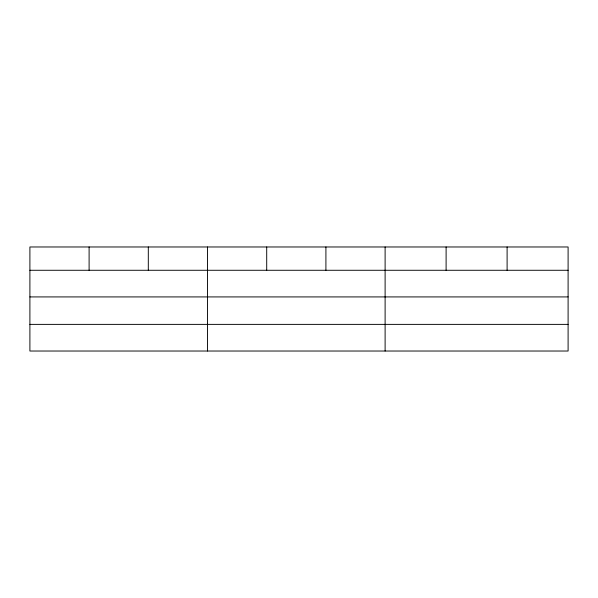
<?xml version="1.0" encoding="UTF-8"?>
<svg xmlns="http://www.w3.org/2000/svg" width="598" height="598" viewBox="0 0 598 598"><rect width="100%" height="100%" fill="white"/><g stroke="black" fill="none" stroke-linecap="round" stroke-linejoin="round"><path stroke-width="0.9" d="M568.1 296.922L568.1 246.974L29.9 246.974L29.9 351.026L568.1 351.026L568.1 296.922L29.9 296.922M29.9 270.274L568.1 270.274M29.9 324.378L568.1 324.378M507.104 246.974L507.104 270.274M446.108 246.974L446.108 270.274M385.112 246.974L385.112 351.026M325.91 246.974L325.91 270.274M266.708 246.974L266.708 270.274M207.506 246.974L207.506 351.026M148.304 246.974L148.304 270.274M89.102 246.974L89.102 270.274"/></g></svg>
